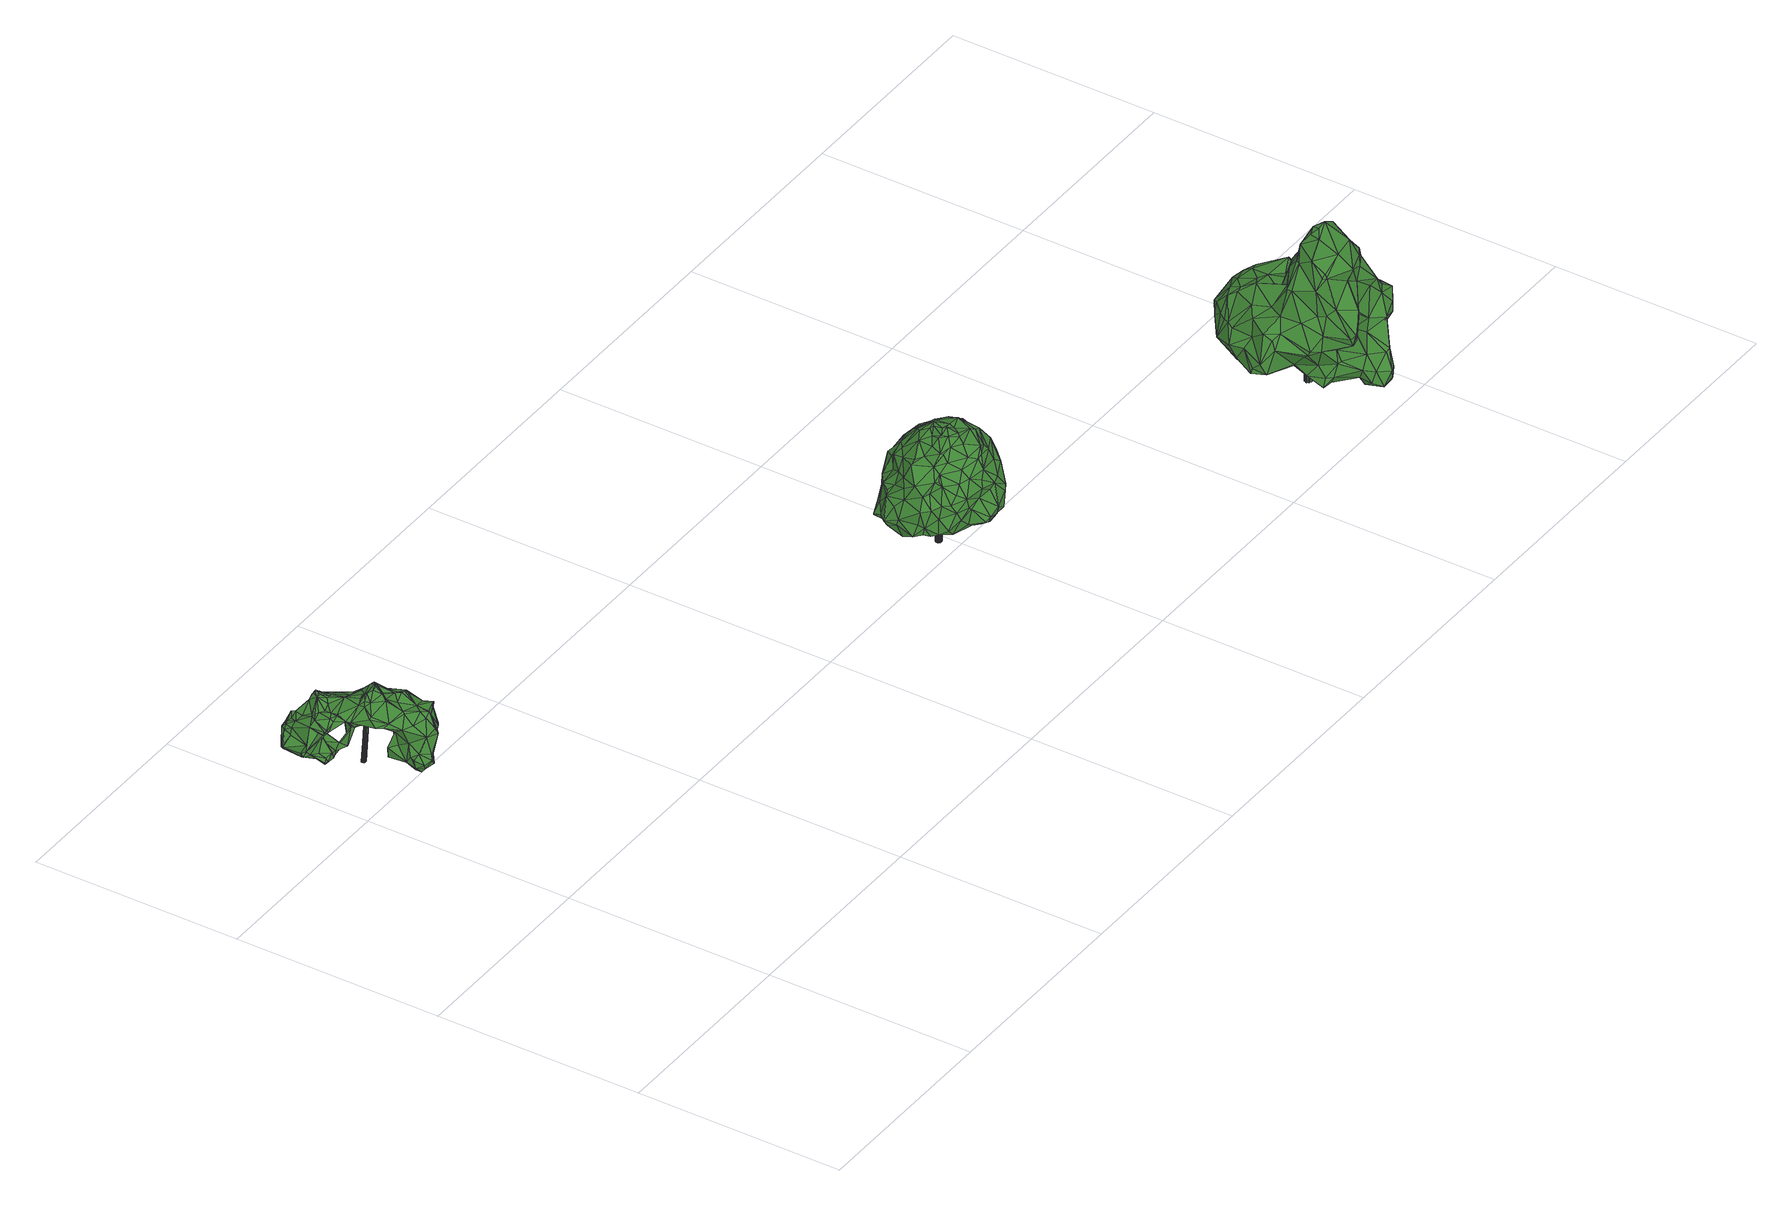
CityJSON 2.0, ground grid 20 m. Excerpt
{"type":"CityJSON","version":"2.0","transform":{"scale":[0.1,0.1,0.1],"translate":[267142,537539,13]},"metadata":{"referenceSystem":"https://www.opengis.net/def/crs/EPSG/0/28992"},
"CityObjects":{
"tree1":{"type":"SolitaryVegetationObject","attributes":{"gtid":442,"crown_width_m":9.74,"crown_median_z":17.83,"crown_r50_m":0.327,"crown_porosity":0.907,"trunk_H_m":3.95,"trunk_DBH_m":0.32,"trunk_radius_m":0.16,"trunk_base_height_m":13.88,"original_gtid":"444"},"geometry":[{"type":"MultiSurface","lod":"3","boundaries":[[[0,1,2]],[[3,4,5]],[[3,5,6]],[[7,8,9]],[[10,11,12]],[[13,14,15]],[[16,17,18]],[[19,20,21]],[[22,23,24]],[[25,8,26]],[[27,28,29]],[[27,29,30]],[[6,31,32]],[[33,34,22]],[[35,36,37]],[[35,37,38]],[[39,40,41]],[[42,43,44]],[[45,46,47]],[[27,48,49]],[[46,45,50]],[[36,35,51]],[[52,53,54]],[[55,31,6]],[[56,57,58]],[[59,60,61]],[[62,21,63]],[[64,65,63]],[[66,60,67]],[[68,67,60]],[[69,70,71]],[[38,0,2]],[[39,72,13]],[[39,13,73]],[[74,75,76]],[[63,77,78]],[[21,77,63]],[[79,80,81]],[[40,71,70]],[[62,82,83]],[[82,84,83]],[[85,86,87]],[[23,14,88]],[[23,88,89]],[[90,54,91]],[[62,19,21]],[[36,92,93]],[[94,95,96]],[[96,95,97]],[[21,20,77]],[[98,99,100]],[[49,89,101]],[[66,58,57]],[[102,103,104]],[[105,48,106]],[[107,106,108]],[[25,109,110]],[[111,110,109]],[[63,65,82]],[[98,112,79]],[[113,82,65]],[[80,79,112]],[[63,82,62]],[[114,115,116]],[[10,12,117]],[[118,119,120]],[[121,119,118]],[[15,14,34]],[[51,35,122]],[[109,123,124]],[[125,126,100]],[[8,127,9]],[[128,129,130]],[[131,130,129]],[[36,132,37]],[[74,47,133]],[[134,6,135]],[[136,137,94]],[[55,6,134]],[[34,115,138]],[[139,140,141]],[[138,18,34]],[[142,143,10]],[[39,144,145]],[[72,146,101]],[[49,101,146]],[[106,48,147]],[[56,58,148]],[[149,150,151]],[[3,152,153]],[[8,154,26]],[[78,77,155]],[[156,157,136]],[[15,158,73]],[[32,159,160]],[[161,139,104]],[[162,145,163]],[[30,29,164]],[[136,94,156]],[[94,96,156]],[[35,75,165]],[[129,90,166]],[[49,48,89]],[[110,8,25]],[[127,8,110]],[[167,25,26]],[[10,117,142]],[[168,169,70]],[[170,96,171]],[[156,96,170]],[[2,1,172]],[[2,172,47]],[[173,174,175]],[[102,104,32]],[[119,176,120]],[[26,177,167]],[[59,61,178]],[[179,180,30]],[[181,182,183]],[[184,182,181]],[[146,28,49]],[[79,99,98]],[[149,93,150]],[[185,69,186]],[[122,35,165]],[[182,165,74]],[[113,154,82]],[[161,187,183]],[[104,187,161]],[[178,188,143]],[[56,86,81]],[[90,52,54]],[[189,157,190]],[[142,117,191]],[[127,191,117]],[[155,87,56]],[[171,96,97]],[[192,181,193]],[[3,6,152]],[[33,115,34]],[[13,72,194]],[[19,62,83]],[[102,32,114]],[[20,195,196]],[[197,198,199]],[[100,126,200]],[[56,201,155]],[[148,201,56]],[[133,202,74]],[[137,203,204]],[[94,137,204]],[[204,97,95]],[[204,95,94]],[[50,45,90]],[[89,105,23]],[[125,195,19]],[[48,105,89]],[[200,126,84]],[[125,84,126]],[[49,28,27]],[[19,195,20]],[[196,195,99]],[[100,99,195]],[[125,100,195]],[[29,28,146]],[[37,132,0]],[[37,0,38]],[[90,129,205]],[[0,16,1]],[[206,139,159]],[[207,18,138]],[[88,194,89]],[[208,104,103]],[[42,30,43]],[[138,115,114]],[[47,209,210]],[[211,24,23]],[[184,181,192]],[[24,176,22]],[[164,43,30]],[[212,213,179]],[[84,214,200]],[[215,183,187]],[[196,99,85]],[[216,217,218]],[[116,115,33]],[[219,61,220]],[[220,57,219]],[[71,40,221]],[[82,214,84]],[[0,149,16]],[[76,38,222]],[[38,2,222]],[[223,76,222]],[[133,47,46]],[[58,66,148]],[[69,224,186]],[[57,220,66]],[[204,225,97]],[[14,22,34]],[[87,86,56]],[[47,172,209]],[[226,209,172]],[[76,223,74]],[[12,11,188]],[[51,122,192]],[[73,13,15]],[[211,23,105]],[[206,227,104]],[[228,104,227]],[[116,102,114]],[[223,222,2]],[[223,2,47]],[[10,143,11]],[[26,154,113]],[[16,149,151]],[[121,229,218]],[[216,218,229]],[[153,160,159]],[[156,170,190]],[[190,157,156]],[[7,230,200]],[[9,230,7]],[[22,176,119]],[[166,197,231]],[[197,199,231]],[[232,233,138]],[[202,60,220]],[[68,60,202]],[[228,32,104]],[[228,206,32]],[[213,173,218]],[[124,142,191]],[[124,59,142]],[[202,182,74]],[[116,33,102]],[[211,106,107]],[[211,105,106]],[[38,75,35]],[[182,140,183]],[[183,140,161]],[[200,214,7]],[[228,109,206]],[[30,147,27]],[[48,27,147]],[[106,147,108]],[[107,108,211]],[[211,108,24]],[[108,180,24]],[[147,180,108]],[[192,193,186]],[[193,175,186]],[[210,53,234]],[[104,139,206]],[[178,143,142]],[[159,123,153]],[[186,175,185]],[[117,12,9]],[[117,9,127]],[[196,85,20]],[[14,23,22]],[[77,87,155]],[[235,64,78]],[[236,237,173]],[[213,236,173]],[[213,212,236]],[[237,236,212]],[[38,76,75]],[[204,238,225]],[[203,238,204]],[[237,225,173]],[[189,190,168]],[[129,4,131]],[[206,109,227]],[[191,227,109]],[[239,240,33]],[[22,239,33]],[[97,241,171]],[[225,241,97]],[[15,34,17]],[[179,217,180]],[[220,61,60]],[[218,217,213]],[[213,217,179]],[[131,64,130]],[[101,194,72]],[[177,109,25]],[[177,25,167]],[[184,192,122]],[[201,205,128]],[[136,242,137]],[[51,192,162]],[[151,150,92]],[[207,226,16]],[[98,188,112]],[[158,39,73]],[[90,205,201]],[[77,20,87]],[[85,87,20]],[[79,81,86]],[[29,169,164]],[[164,169,168]],[[32,232,114]],[[31,232,32]],[[111,109,227]],[[166,231,129]],[[192,243,162]],[[47,210,234]],[[122,165,184]],[[134,135,210]],[[40,70,41]],[[72,41,169]],[[39,41,72]],[[50,90,244]],[[184,165,182]],[[24,180,120]],[[138,233,207]],[[118,120,245]],[[246,113,247]],[[65,247,113]],[[220,60,66]],[[175,239,218]],[[175,218,173]],[[170,171,44]],[[216,229,248]],[[121,248,229]],[[70,169,41]],[[177,249,109]],[[248,121,118]],[[245,248,118]],[[130,64,235]],[[51,163,36]],[[64,131,65]],[[69,168,70]],[[221,243,224]],[[192,186,243]],[[99,79,86]],[[99,86,85]],[[218,239,121]],[[17,34,18]],[[17,250,15]],[[158,15,250]],[[1,16,226]],[[162,243,221]],[[225,238,185]],[[120,251,245]],[[216,245,251]],[[65,131,247]],[[16,18,207]],[[140,182,202]],[[101,89,194]],[[13,88,14]],[[44,43,170]],[[146,72,169]],[[146,169,29]],[[124,191,109]],[[216,248,245]],[[226,172,1]],[[221,224,71]],[[4,153,249]],[[32,152,6]],[[142,59,178]],[[113,246,26]],[[177,26,246]],[[54,197,91]],[[81,219,57]],[[81,61,219]],[[199,5,231]],[[45,47,252]],[[234,252,47]],[[40,39,221]],[[144,39,158]],[[74,165,75]],[[162,163,51]],[[57,56,253]],[[81,253,56]],[[61,188,178]],[[81,188,61]],[[30,180,147]],[[7,254,8]],[[214,254,7]],[[9,12,188]],[[9,188,98]],[[188,80,112]],[[188,81,80]],[[16,151,17]],[[244,90,255]],[[244,255,148]],[[188,11,143]],[[140,139,161]],[[74,223,47]],[[168,190,43]],[[168,43,164]],[[190,170,43]],[[186,224,243]],[[153,123,249]],[[214,82,256]],[[22,119,239]],[[93,149,132]],[[132,149,0]],[[239,119,121]],[[159,32,206]],[[144,158,250]],[[155,130,235]],[[249,123,109]],[[93,132,36]],[[201,255,90]],[[59,257,60]],[[148,255,201]],[[258,212,259]],[[13,194,88]],[[84,19,83]],[[125,19,84]],[[55,232,31]],[[237,241,225]],[[69,71,224]],[[141,159,139]],[[209,233,134]],[[4,3,153]],[[138,114,232]],[[231,5,4]],[[98,100,230]],[[191,111,227]],[[191,127,111]],[[110,111,127]],[[140,202,141]],[[60,141,202]],[[52,90,252]],[[44,171,42]],[[30,42,179]],[[171,179,42]],[[59,141,257]],[[39,145,162]],[[221,39,162]],[[171,259,179]],[[239,215,240]],[[175,215,239]],[[193,215,175]],[[181,215,193]],[[181,183,215]],[[4,247,131]],[[209,134,210]],[[226,207,233]],[[209,226,233]],[[200,230,100]],[[134,233,55]],[[232,55,233]],[[102,33,103]],[[208,103,240]],[[160,153,152]],[[160,152,32]],[[212,179,259]],[[60,257,141]],[[225,185,174]],[[225,174,173]],[[57,253,81]],[[175,174,185]],[[66,67,148]],[[128,130,155]],[[129,231,4]],[[52,252,234]],[[90,45,252]],[[135,6,5]],[[135,5,199]],[[9,98,230]],[[78,64,63]],[[120,176,24]],[[50,244,46]],[[185,238,242]],[[241,258,171]],[[258,237,212]],[[241,237,258]],[[249,177,246]],[[93,92,150]],[[258,259,171]],[[246,247,260]],[[4,260,247]],[[214,256,254]],[[249,260,4]],[[246,260,249]],[[244,148,67]],[[244,67,46]],[[17,151,250]],[[145,151,163]],[[92,163,151]],[[240,215,187]],[[180,251,120]],[[69,157,168]],[[189,168,157]],[[180,217,251]],[[217,216,251]],[[133,68,202]],[[203,137,242]],[[238,203,242]],[[185,242,69]],[[187,104,208]],[[187,208,240]],[[240,103,33]],[[242,136,157]],[[242,157,69]],[[228,227,109]],[[124,123,59]],[[141,123,159]],[[59,123,141]],[[129,128,205]],[[201,128,155]],[[254,256,154]],[[254,154,8]],[[82,154,256]],[[145,144,151]],[[144,250,151]],[[235,78,155]],[[67,68,46]],[[133,46,68]],[[92,36,163]],[[166,91,197]],[[135,198,210]],[[135,199,198]],[[90,91,166]],[[234,53,52]],[[198,53,210]],[[198,54,53]],[[198,197,54]],[[261,262,263]],[[261,263,264]],[[264,263,265]],[[264,265,266]],[[263,262,267]],[[263,267,265]],[[267,262,268]],[[267,268,265]],[[265,268,269]],[[265,269,266]],[[268,262,270]],[[268,270,269]],[[269,270,271]],[[269,271,266]],[[270,262,272]],[[270,272,271]],[[272,262,273]],[[272,273,271]],[[271,273,274]],[[271,274,266]],[[274,273,275]],[[274,275,266]],[[273,262,276]],[[273,276,275]],[[275,276,277]],[[275,277,266]],[[276,262,278]],[[276,278,277]],[[277,278,279]],[[277,279,266]],[[278,262,280]],[[278,280,279]],[[279,280,281]],[[279,281,266]],[[281,280,282]],[[281,282,266]],[[280,262,283]],[[280,283,282]],[[282,283,284]],[[282,284,266]],[[283,262,285]],[[283,285,284]],[[284,285,286]],[[284,286,266]],[[285,262,261]],[[285,261,286]],[[286,261,264]],[[286,264,266]]]}]},
"tree2":{"type":"SolitaryVegetationObject","attributes":{"gtid":336,"crown_width_m":10.84,"crown_median_z":19.76,"crown_r50_m":0.307,"crown_porosity":0.907,"trunk_H_m":5.93,"trunk_DBH_m":0.478,"trunk_radius_m":0.239,"trunk_base_height_m":13.83,"original_gtid":"337"},"geometry":[{"type":"Solid","lod":"3","boundaries":[[[[287,288,289]],[[290,291,292]],[[292,291,293]],[[294,295,296]],[[297,298,299]],[[300,301,302]],[[303,304,305]],[[306,307,298]],[[308,298,307]],[[309,310,311]],[[312,313,314]],[[315,309,316]],[[317,318,319]],[[320,319,318]],[[321,322,323]],[[324,325,326]],[[327,320,318]],[[327,318,328]],[[329,330,331]],[[299,298,332]],[[333,334,335]],[[333,335,336]],[[335,334,337]],[[335,337,338]],[[339,340,341]],[[339,341,342]],[[324,326,343]],[[294,296,344]],[[339,345,346]],[[319,320,347]],[[295,348,349]],[[330,343,326]],[[350,290,351]],[[352,353,328]],[[289,354,304]],[[346,355,356]],[[357,358,359]],[[360,358,357]],[[361,362,363]],[[305,304,364]],[[365,343,330]],[[346,345,366]],[[361,367,368]],[[369,370,371]],[[369,372,373]],[[374,325,324]],[[375,376,377]],[[378,379,373]],[[375,380,381]],[[382,383,384]],[[385,386,387]],[[388,346,366]],[[389,377,321]],[[390,391,392]],[[393,391,390]],[[394,395,396]],[[397,398,399]],[[384,400,401]],[[334,391,393]],[[382,393,390]],[[373,402,378]],[[321,377,376]],[[403,287,304]],[[404,375,381]],[[405,406,407]],[[408,409,410]],[[411,410,409]],[[290,350,291]],[[384,383,400]],[[296,412,344]],[[291,413,293]],[[414,389,386]],[[415,413,416]],[[414,386,385]],[[417,377,389]],[[418,419,420]],[[421,296,422]],[[323,322,423]],[[297,358,360]],[[382,424,425]],[[341,425,424]],[[382,426,383]],[[390,426,382]],[[427,383,428]],[[396,395,429]],[[430,431,307]],[[378,388,379]],[[426,432,383]],[[339,346,356]],[[433,414,385]],[[433,385,294]],[[389,414,417]],[[433,417,414]],[[329,331,434]],[[337,334,393]],[[435,337,393]],[[436,304,354]],[[436,354,361]],[[437,438,439]],[[440,441,442]],[[349,442,441]],[[381,380,443]],[[296,295,422]],[[427,444,445]],[[446,332,447]],[[358,446,447]],[[419,408,420]],[[356,421,291]],[[376,375,404]],[[361,363,436]],[[428,383,432]],[[388,378,448]],[[358,297,299]],[[449,420,408]],[[368,367,450]],[[450,367,451]],[[330,452,365]],[[453,365,452]],[[326,325,454]],[[452,330,329]],[[321,376,322]],[[322,376,455]],[[456,457,458]],[[459,457,456]],[[460,461,363]],[[461,436,363]],[[440,416,441]],[[456,458,462]],[[463,464,353]],[[465,466,467]],[[468,333,469]],[[298,297,456]],[[470,471,472]],[[473,474,469]],[[475,469,474]],[[340,476,435]],[[340,435,341]],[[300,477,418]],[[435,382,425]],[[289,304,287]],[[411,474,478]],[[452,479,419]],[[452,419,403]],[[442,480,481]],[[482,473,469]],[[482,469,333]],[[483,484,372]],[[389,321,481]],[[389,481,480]],[[386,389,480]],[[317,477,352]],[[317,352,328]],[[304,453,403]],[[352,302,353]],[[435,393,382]],[[343,365,303]],[[300,418,301]],[[485,463,353]],[[299,332,358]],[[315,290,293]],[[405,486,406]],[[477,302,352]],[[300,302,477]],[[465,467,487]],[[471,487,467]],[[429,488,410]],[[370,366,345]],[[467,466,489]],[[397,490,398]],[[479,452,329]],[[331,454,434]],[[434,479,329]],[[479,409,408]],[[365,453,304]],[[407,306,405]],[[405,306,485]],[[473,399,396]],[[485,306,298]],[[453,452,403]],[[350,340,339]],[[298,456,485]],[[326,331,330]],[[491,369,312]],[[492,493,494]],[[428,493,492]],[[287,403,419]],[[287,419,418]],[[495,496,497]],[[498,499,437]],[[437,499,500]],[[447,308,307]],[[431,447,307]],[[326,454,331]],[[445,454,325]],[[353,405,485]],[[353,302,405]],[[295,413,422]],[[404,501,376]],[[412,388,448]],[[412,448,344]],[[319,502,317]],[[419,479,408]],[[308,332,298]],[[293,413,415]],[[503,359,447]],[[504,416,440]],[[422,413,421]],[[454,445,444]],[[505,500,336]],[[290,292,293]],[[323,465,487]],[[323,487,470]],[[312,506,401]],[[310,507,508]],[[509,510,511]],[[360,357,512]],[[456,297,459]],[[513,415,514]],[[374,515,314]],[[415,416,504]],[[388,412,355]],[[423,451,516]],[[517,500,311]],[[517,311,518]],[[519,290,316]],[[520,518,311]],[[512,514,509]],[[363,521,460]],[[327,463,522]],[[327,464,463]],[[342,345,339]],[[356,291,350]],[[510,457,512]],[[504,440,472]],[[387,480,442]],[[387,386,480]],[[493,432,426]],[[428,432,493]],[[447,359,358]],[[341,424,342]],[[337,435,476]],[[481,523,442]],[[449,301,420]],[[418,420,301]],[[316,524,519]],[[340,519,524]],[[369,525,372]],[[343,526,527]],[[489,528,467]],[[462,467,528]],[[397,399,438]],[[373,370,369]],[[379,370,373]],[[345,506,371]],[[366,370,379]],[[388,366,379]],[[310,513,507]],[[529,433,530]],[[504,514,415]],[[526,461,531]],[[460,531,461]],[[417,402,377]],[[435,425,341]],[[402,375,377]],[[381,443,404]],[[443,380,484]],[[418,477,288]],[[297,360,459]],[[506,424,401]],[[473,396,478]],[[334,468,391]],[[467,458,510]],[[353,464,328]],[[328,464,327]],[[305,461,526]],[[303,305,526]],[[532,533,488]],[[470,523,323]],[[472,440,470]],[[534,496,535]],[[532,490,536]],[[454,495,434]],[[526,531,527]],[[395,394,537]],[[538,535,496]],[[361,289,502]],[[515,525,491]],[[539,400,427]],[[539,427,445]],[[427,400,383]],[[516,466,465]],[[305,364,461]],[[343,527,324]],[[491,314,515]],[[358,332,446]],[[289,361,354]],[[334,333,468]],[[391,468,392]],[[343,303,526]],[[535,474,534]],[[475,474,535]],[[338,336,335]],[[500,499,336]],[[501,455,376]],[[369,371,312]],[[356,350,339]],[[410,536,408]],[[324,527,374]],[[515,374,527]],[[312,314,491]],[[478,396,429]],[[336,482,333]],[[502,288,317]],[[374,314,313]],[[421,413,291]],[[477,317,288]],[[536,449,408]],[[486,449,536]],[[520,508,507]],[[524,476,340]],[[325,374,539]],[[325,539,445]],[[503,437,520]],[[538,496,495]],[[436,364,304]],[[429,411,478]],[[410,411,429]],[[399,398,396]],[[517,437,500]],[[483,531,460]],[[516,540,466]],[[516,320,540]],[[482,541,473]],[[471,467,510]],[[512,511,510]],[[301,449,302]],[[303,365,304]],[[309,311,542]],[[418,288,287]],[[514,512,513]],[[398,490,532]],[[536,490,486]],[[442,523,440]],[[447,332,308]],[[531,525,527]],[[483,525,531]],[[527,525,515]],[[421,355,296]],[[360,457,459]],[[512,457,360]],[[427,428,444]],[[296,355,412]],[[505,542,500]],[[316,290,315]],[[509,472,510]],[[302,449,405]],[[405,449,486]],[[461,364,436]],[[543,488,429]],[[394,396,398]],[[423,516,323]],[[483,372,525]],[[404,450,501]],[[501,450,455]],[[491,525,369]],[[421,356,355]],[[524,505,338]],[[336,338,505]],[[440,523,470]],[[323,523,321]],[[481,321,523]],[[510,472,471]],[[504,509,514]],[[362,361,368]],[[520,437,518]],[[517,518,437]],[[428,492,444]],[[535,444,492]],[[388,355,346]],[[524,338,476]],[[337,476,338]],[[310,309,544]],[[478,474,473]],[[411,534,474]],[[486,490,406]],[[497,409,479]],[[323,516,465]],[[404,521,450]],[[503,520,545]],[[503,545,359]],[[395,546,488]],[[316,309,542]],[[498,541,499]],[[439,541,498]],[[394,546,537]],[[384,401,424]],[[547,363,362]],[[538,444,535]],[[471,470,487]],[[547,521,363]],[[406,430,407]],[[380,548,372]],[[322,455,423]],[[317,328,318]],[[450,521,547]],[[423,455,451]],[[505,524,542]],[[311,500,542]],[[319,549,502]],[[319,347,549]],[[450,451,455]],[[488,546,532]],[[384,424,382]],[[345,342,424]],[[345,424,506]],[[540,489,466]],[[434,495,497]],[[543,429,395]],[[543,395,488]],[[398,532,394]],[[312,401,313]],[[400,313,401]],[[315,293,544]],[[539,374,313]],[[469,475,468]],[[535,492,475]],[[315,544,309]],[[316,542,524]],[[392,426,390]],[[497,479,434]],[[539,313,400]],[[348,550,387]],[[380,551,548]],[[402,548,551]],[[295,550,348]],[[310,544,513]],[[415,513,544]],[[443,484,404]],[[521,404,484]],[[312,371,506]],[[345,371,370]],[[416,413,349]],[[349,348,442]],[[483,460,484]],[[373,548,402]],[[375,402,551]],[[375,551,380]],[[373,372,548]],[[499,541,482]],[[349,441,416]],[[327,489,540]],[[327,540,320]],[[397,430,490]],[[502,289,288]],[[295,349,413]],[[552,522,485]],[[519,351,290]],[[340,351,519]],[[415,544,293]],[[350,351,340]],[[507,545,520]],[[368,547,362]],[[368,450,547]],[[502,367,361]],[[502,549,367]],[[536,533,532]],[[458,457,510]],[[357,545,507]],[[359,545,357]],[[344,530,294]],[[433,294,530]],[[447,553,503]],[[431,553,447]],[[438,553,431]],[[430,307,407]],[[552,456,462]],[[306,407,307]],[[437,553,438]],[[437,503,553]],[[485,522,463]],[[406,490,430]],[[552,528,522]],[[552,462,528]],[[467,462,458]],[[431,430,397]],[[327,528,489]],[[534,411,496]],[[444,495,454]],[[444,538,495]],[[552,485,456]],[[522,528,327]],[[431,397,438]],[[497,496,409]],[[411,409,496]],[[402,448,378]],[[372,484,380]],[[410,533,536]],[[488,533,410]],[[532,546,394]],[[521,484,460]],[[439,438,541]],[[438,399,541]],[[336,499,482]],[[320,554,347]],[[498,437,439]],[[473,541,399]],[[347,554,549]],[[516,451,554]],[[320,516,554]],[[451,367,554]],[[549,554,367]],[[513,555,507]],[[311,310,508]],[[311,508,520]],[[509,511,512]],[[512,555,513]],[[357,555,512]],[[507,555,357]],[[504,472,509]],[[537,546,556]],[[395,556,546]],[[537,556,395]],[[493,426,494]],[[468,494,392]],[[475,494,468]],[[494,426,392]],[[475,492,494]],[[442,348,387]],[[385,387,550]],[[385,550,294]],[[295,294,550]],[[529,417,433]],[[448,402,529]],[[529,402,417]],[[448,529,530]],[[448,530,344]],[[557,558,559]],[[557,559,560]],[[560,559,561]],[[560,561,562]],[[559,558,563]],[[559,563,561]],[[563,558,564]],[[563,564,561]],[[561,564,565]],[[561,565,562]],[[564,558,566]],[[564,566,565]],[[566,558,567]],[[566,567,565]],[[565,567,568]],[[565,568,562]],[[567,558,569]],[[567,569,568]],[[568,569,570]],[[568,570,562]],[[569,558,571]],[[569,571,570]],[[570,571,572]],[[570,572,562]],[[571,558,573]],[[571,573,572]],[[573,558,574]],[[573,574,572]],[[572,574,575]],[[572,575,562]],[[574,558,576]],[[574,576,575]],[[575,576,577]],[[575,577,562]],[[576,558,578]],[[576,578,577]],[[578,558,579]],[[578,579,577]],[[577,579,580]],[[577,580,562]],[[579,558,581]],[[579,581,580]],[[580,581,582]],[[580,582,562]],[[581,558,583]],[[581,583,582]],[[582,583,584]],[[582,584,562]],[[583,558,585]],[[583,585,584]],[[584,585,586]],[[584,586,562]],[[586,585,587]],[[586,587,562]],[[585,558,588]],[[585,588,587]],[[588,558,589]],[[588,589,587]],[[587,589,590]],[[587,590,562]],[[589,558,591]],[[589,591,590]],[[590,591,592]],[[590,592,562]],[[591,558,593]],[[591,593,592]],[[592,593,594]],[[592,594,562]],[[593,558,557]],[[593,557,594]],[[594,557,560]],[[594,560,562]]]]}]},
"tree3":{"type":"SolitaryVegetationObject","attributes":{"gtid":194,"crown_width_m":14.02,"crown_median_z":19.63,"crown_r50_m":0.404,"crown_porosity":0.886,"trunk_H_m":6.36,"trunk_DBH_m":0.666,"trunk_radius_m":0.333,"trunk_base_height_m":13.27,"original_gtid":"194"},"geometry":[{"type":"Solid","lod":"3","boundaries":[[[[595,596,597]],[[598,599,600]],[[601,602,603]],[[604,605,606]],[[607,606,605]],[[608,609,610]],[[608,611,609]],[[612,613,614]],[[615,616,617]],[[618,619,620]],[[621,622,623]],[[624,625,626]],[[609,596,627]],[[628,629,630]],[[631,632,633]],[[634,635,636]],[[637,611,638]],[[639,640,641]],[[642,643,644]],[[595,627,596]],[[645,646,647]],[[624,648,649]],[[650,651,616]],[[650,616,652]],[[653,654,655]],[[618,598,656]],[[657,658,659]],[[660,661,662]],[[600,599,615]],[[663,664,613]],[[665,666,667]],[[668,666,665]],[[669,670,671]],[[637,672,673]],[[596,637,673]],[[674,675,676]],[[662,677,660]],[[598,660,677]],[[626,648,624]],[[637,596,611]],[[678,635,679]],[[670,680,681]],[[682,683,684]],[[685,686,687]],[[673,597,596]],[[672,637,688]],[[689,687,690]],[[606,669,691]],[[692,693,694]],[[695,696,697]],[[698,699,700]],[[701,676,702]],[[690,702,676]],[[661,703,704]],[[704,705,674]],[[706,704,674]],[[615,599,707]],[[676,706,674]],[[635,708,636]],[[633,625,624]],[[663,709,697]],[[684,710,682]],[[711,712,713]],[[633,632,714]],[[611,596,609]],[[710,715,716]],[[716,717,710]],[[621,718,622]],[[625,633,714]],[[719,720,622]],[[624,649,631]],[[595,597,721]],[[722,619,723]],[[645,724,653]],[[725,724,645]],[[726,621,662]],[[645,723,646]],[[653,727,722]],[[687,728,685]],[[722,723,645]],[[627,729,609]],[[722,645,653]],[[730,642,731]],[[732,728,689]],[[713,668,711]],[[733,734,720]],[[735,683,736]],[[722,727,619]],[[733,720,737]],[[655,738,700]],[[613,609,729]],[[609,613,610]],[[706,661,704]],[[739,738,740]],[[629,738,739]],[[677,662,621]],[[677,621,623]],[[710,684,715]],[[600,615,704]],[[600,704,703]],[[691,671,741]],[[623,720,742]],[[743,744,745]],[[661,706,701]],[[746,747,700]],[[748,747,746]],[[660,703,661]],[[749,750,751]],[[660,600,703]],[[598,600,660]],[[680,752,753]],[[676,701,706]],[[622,718,719]],[[726,662,701]],[[629,754,698]],[[628,754,629]],[[755,713,705]],[[756,752,757]],[[653,724,654]],[[661,701,662]],[[674,705,675]],[[640,639,758]],[[698,738,629]],[[645,647,725]],[[657,736,759]],[[663,612,760]],[[676,675,761]],[[704,755,705]],[[621,726,718]],[[733,737,734]],[[646,734,737]],[[719,752,756]],[[745,762,715]],[[688,762,745]],[[608,663,697]],[[743,683,735]],[[763,760,612]],[[598,618,599]],[[730,764,642]],[[644,709,765]],[[759,658,657]],[[680,753,766]],[[688,745,744]],[[697,767,611]],[[734,656,742]],[[697,709,695]],[[680,757,752]],[[595,768,751]],[[678,769,672]],[[673,672,769]],[[646,737,770]],[[646,770,647]],[[742,720,734]],[[771,680,670]],[[720,623,622]],[[772,773,774]],[[719,756,720]],[[734,646,723]],[[666,775,667]],[[775,776,667]],[[638,767,696]],[[647,724,725]],[[610,664,608]],[[714,777,778]],[[714,632,777]],[[779,780,639]],[[781,782,783]],[[605,604,784]],[[785,786,693]],[[607,669,606]],[[663,608,664]],[[632,781,777]],[[631,633,624]],[[644,643,695]],[[626,787,788]],[[678,721,769]],[[714,787,625]],[[714,778,787]],[[625,787,626]],[[788,787,778]],[[789,754,640]],[[789,640,758]],[[790,612,614]],[[634,784,604]],[[638,696,695]],[[710,717,682]],[[791,792,730]],[[631,793,632]],[[643,642,764]],[[613,664,610]],[[732,794,795]],[[796,797,798]],[[796,798,794]],[[796,799,797]],[[793,631,800]],[[788,801,802]],[[759,692,658]],[[803,804,805]],[[804,770,805]],[[806,793,628]],[[721,768,595]],[[638,762,637]],[[647,654,724]],[[628,640,754]],[[764,682,717]],[[764,792,682]],[[797,731,798]],[[654,738,655]],[[654,740,738]],[[774,689,761]],[[774,732,689]],[[607,807,669]],[[715,743,745]],[[786,808,809]],[[810,781,806]],[[781,810,782]],[[779,639,641]],[[694,693,786]],[[811,751,768]],[[687,702,690]],[[812,612,790]],[[709,760,765]],[[765,760,763]],[[749,751,811]],[[813,807,603]],[[751,790,614]],[[755,617,713]],[[713,617,814]],[[663,613,612]],[[815,719,718]],[[597,769,721]],[[730,792,764]],[[746,652,748]],[[744,816,688]],[[811,741,671]],[[748,652,707]],[[690,761,689]],[[676,761,690]],[[668,713,814]],[[683,743,684]],[[715,684,743]],[[657,659,736]],[[740,757,771]],[[740,771,739]],[[817,753,815]],[[742,656,598]],[[784,783,605]],[[681,750,749]],[[720,805,737]],[[700,738,698]],[[667,754,789]],[[627,595,614]],[[818,679,606]],[[635,606,679]],[[747,620,727]],[[697,611,608]],[[619,727,620]],[[818,678,679]],[[815,753,719]],[[734,723,619]],[[783,607,605]],[[655,700,747]],[[655,747,727]],[[772,774,761]],[[636,816,744]],[[708,816,636]],[[794,732,773]],[[685,728,765]],[[687,689,728]],[[709,663,760]],[[812,790,750]],[[763,612,812]],[[735,744,743]],[[799,809,808]],[[799,819,809]],[[729,614,613]],[[708,678,688]],[[672,688,678]],[[754,699,698]],[[771,757,680]],[[766,681,680]],[[681,749,671]],[[770,737,805]],[[692,759,693]],[[786,809,665]],[[819,665,809]],[[789,758,786]],[[789,786,665]],[[726,702,820]],[[758,694,786]],[[808,797,799]],[[821,797,808]],[[791,797,821]],[[705,772,761]],[[695,716,638]],[[694,780,692]],[[770,804,647]],[[647,804,803]],[[727,653,655]],[[606,635,604]],[[634,604,635]],[[695,643,822]],[[812,685,763]],[[750,790,751]],[[750,766,812]],[[766,817,812]],[[659,658,648]],[[795,765,728]],[[795,728,732]],[[642,644,795]],[[644,765,795]],[[750,681,766]],[[668,819,711]],[[692,780,823]],[[824,819,799]],[[651,814,617]],[[615,617,704]],[[755,704,617]],[[807,782,810]],[[807,783,782]],[[807,607,783]],[[678,825,721]],[[826,699,754]],[[827,712,824]],[[772,712,827]],[[729,627,614]],[[777,781,783]],[[777,783,778]],[[647,803,654]],[[677,623,742]],[[677,742,598]],[[654,803,740]],[[740,803,757]],[[746,776,828]],[[746,829,776]],[[716,715,762]],[[716,762,638]],[[688,637,762]],[[791,731,797]],[[803,805,757]],[[696,767,697]],[[602,670,813]],[[669,813,670]],[[649,648,658]],[[758,639,780]],[[758,780,694]],[[766,753,817]],[[785,693,759]],[[785,759,792]],[[705,761,675]],[[824,712,819]],[[668,830,775]],[[668,775,666]],[[831,670,681]],[[636,735,801]],[[776,830,828]],[[776,775,830]],[[638,611,767]],[[673,769,597]],[[700,699,826]],[[734,619,656]],[[599,620,707]],[[618,620,599]],[[619,618,656]],[[652,746,828]],[[748,620,747]],[[707,620,748]],[[756,805,720]],[[678,708,635]],[[818,606,741]],[[606,691,741]],[[818,741,825]],[[831,681,671]],[[811,671,749]],[[695,709,644]],[[778,832,788]],[[817,686,812]],[[815,686,817]],[[735,736,659]],[[682,736,683]],[[808,785,821]],[[786,785,808]],[[831,671,670]],[[711,819,712]],[[648,802,659]],[[626,802,648]],[[827,824,833]],[[799,796,833]],[[827,833,796]],[[799,833,824]],[[810,630,807]],[[629,807,630]],[[810,806,630]],[[818,825,678]],[[685,765,763]],[[659,801,735]],[[781,793,806]],[[632,793,781]],[[691,669,671]],[[626,788,802]],[[669,807,813]],[[801,659,802]],[[636,801,634]],[[617,616,651]],[[768,741,811]],[[768,825,741]],[[726,820,718]],[[829,826,667]],[[701,702,726]],[[687,820,702]],[[823,780,779]],[[658,823,649]],[[692,823,658]],[[629,603,807]],[[739,603,629]],[[628,630,806]],[[665,667,789]],[[828,830,834]],[[707,616,615]],[[652,616,707]],[[649,823,631]],[[751,614,595]],[[731,794,798]],[[829,746,700]],[[628,793,640]],[[641,640,793]],[[772,705,713]],[[776,829,667]],[[601,771,670]],[[771,603,739]],[[601,603,771]],[[602,813,603]],[[601,670,602]],[[815,820,687]],[[735,636,744]],[[757,805,756]],[[688,816,708]],[[829,700,826]],[[730,731,791]],[[752,719,753]],[[792,791,785]],[[785,791,821]],[[784,832,783]],[[778,783,832]],[[788,832,634]],[[784,634,832]],[[717,822,764]],[[643,764,822]],[[716,822,717]],[[695,822,716]],[[759,736,792]],[[814,830,668]],[[651,834,830]],[[814,651,830]],[[795,794,731]],[[795,731,642]],[[772,713,712]],[[685,812,686]],[[687,686,815]],[[732,774,773]],[[651,650,834]],[[828,834,650]],[[828,650,652]],[[768,721,825]],[[665,819,835]],[[668,835,819]],[[665,835,668]],[[792,736,682]],[[788,634,801]],[[667,826,754]],[[631,823,800]],[[793,800,641]],[[641,800,779]],[[823,779,800]],[[794,773,796]],[[772,827,773]],[[827,796,773]],[[718,820,815]],[[836,837,838]],[[836,838,839]],[[837,840,841]],[[837,841,838]],[[838,841,842]],[[838,842,839]],[[841,840,843]],[[841,843,842]],[[842,843,844]],[[842,844,839]],[[843,840,845]],[[843,845,844]],[[844,845,846]],[[844,846,839]],[[845,840,847]],[[845,847,846]],[[847,840,848]],[[847,848,846]],[[846,848,849]],[[846,849,839]],[[849,848,850]],[[849,850,839]],[[848,840,851]],[[848,851,850]],[[850,851,852]],[[850,852,839]],[[851,840,853]],[[851,853,852]],[[852,853,854]],[[852,854,839]],[[853,840,855]],[[853,855,854]],[[854,855,856]],[[854,856,839]],[[855,840,857]],[[855,857,856]],[[857,840,858]],[[857,858,856]],[[856,858,859]],[[856,859,839]],[[859,858,860]],[[859,860,839]],[[858,840,861]],[[858,861,860]],[[860,861,862]],[[860,862,839]],[[861,840,863]],[[861,863,862]],[[862,863,864]],[[862,864,839]],[[863,840,865]],[[863,865,864]],[[864,865,866]],[[864,866,839]],[[865,840,867]],[[865,867,866]],[[866,867,868]],[[866,868,839]],[[867,840,869]],[[867,869,868]],[[868,869,870]],[[868,870,839]],[[870,869,871]],[[870,871,839]],[[869,840,872]],[[869,872,871]],[[872,840,873]],[[872,873,871]],[[871,873,874]],[[871,874,839]],[[873,840,875]],[[873,875,874]],[[874,875,876]],[[874,876,839]],[[875,840,877]],[[875,877,876]],[[876,877,878]],[[876,878,839]],[[877,840,837]],[[877,837,878]],[[878,837,836]],[[878,836,839]]]]}]}
},
"vertices":[
[73,440,85],[75,447,80],[65,445,77],[64,485,52],[58,489,53],[62,487,56],[71,485,51],[35,480,29],[45,477,22],[28,465,24],[26,456,26],[24,458,25],[24,458,24],[105,414,58],[103,428,59],[99,426,68],[79,445,81],[90,440,70],[89,445,70],[23,501,29],[26,500,43],[28,504,43],[93,433,48],[107,423,51],[100,423,38],[59,476,20],[60,485,20],[108,406,37],[108,400,39],[106,399,38],[103,408,27],[75,477,51],[73,472,43],[84,443,45],[97,447,63],[58,435,76],[67,429,82],[65,437,84],[61,440,82],[90,410,64],[88,396,64],[92,399,61],[87,404,26],[87,397,28],[84,399,22],[50,472,65],[43,465,63],[60,462,70],[116,422,35],[114,410,46],[44,471,62],[66,425,77],[52,481,70],[55,481,70],[53,484,71],[77,475,54],[25,474,55],[24,460,53],[26,460,55],[38,472,42],[38,459,59],[27,463,49],[29,503,28],[34,504,45],[41,503,51],[45,499,37],[28,459,55],[38,462,61],[42,458,63],[75,390,48],[86,389,51],[83,396,60],[107,404,60],[96,422,69],[55,445,71],[57,440,76],[59,442,80],[30,501,45],[33,501,47],[11,474,37],[10,470,35],[12,469,40],[33,501,28],[28,503,28],[26,496,29],[25,493,40],[24,477,36],[27,493,46],[107,416,55],[112,416,49],[49,482,69],[52,486,71],[71,431,79],[73,437,83],[63,384,25],[63,387,21],[70,389,19],[65,394,19],[13,474,32],[17,495,31],[17,495,30],[112,409,53],[79,456,38],[74,451,45],[63,454,40],[115,425,34],[112,429,29],[111,429,29],[104,424,32],[58,466,23],[52,466,20],[54,463,20],[11,471,34],[46,497,26],[83,458,44],[87,453,46],[87,452,45],[39,459,21],[89,407,54],[86,417,56],[97,408,45],[75,419,51],[53,431,66],[47,476,38],[45,473,29],[21,499,29],[19,496,29],[40,461,20],[40,491,52],[50,491,62],[42,499,52],[46,497,51],[68,436,86],[43,458,64],[74,476,61],[66,484,63],[71,382,30],[61,383,30],[89,456,63],[59,457,46],[54,455,54],[54,459,52],[36,459,28],[27,459,28],[89,424,72],[80,422,68],[108,405,53],[107,422,29],[31,473,59],[74,438,83],[73,434,78],[84,428,73],[65,482,52],[51,478,48],[45,496,26],[31,492,51],[77,384,22],[75,385,33],[93,423,71],[58,460,48],[67,480,52],[61,444,53],[75,414,65],[68,426,77],[103,398,36],[55,439,72],[52,488,69],[61,480,21],[89,388,44],[98,401,53],[82,393,23],[81,403,19],[74,454,72],[64,422,31],[70,415,33],[68,417,47],[99,422,50],[60,484,27],[25,465,32],[82,413,26],[101,411,33],[53,427,56],[45,446,59],[57,439,53],[51,431,64],[69,404,40],[65,408,54],[65,437,52],[17,468,34],[79,389,32],[83,389,27],[45,461,24],[61,419,59],[58,422,55],[109,412,55],[20,499,29],[19,497,31],[54,487,71],[57,484,69],[57,489,65],[24,493,29],[37,480,57],[43,450,60],[56,390,35],[58,390,26],[42,483,56],[61,456,41],[83,457,68],[73,451,45],[71,463,65],[62,477,66],[113,427,33],[70,421,24],[71,423,27],[33,493,29],[66,434,53],[77,406,32],[82,413,27],[72,418,31],[24,459,53],[29,457,55],[83,402,65],[61,445,78],[60,446,75],[74,403,55],[61,401,26],[78,455,71],[60,459,21],[62,460,22],[70,416,33],[25,478,31],[54,491,65],[78,467,52],[78,464,64],[57,475,68],[35,499,49],[68,424,24],[65,422,21],[60,396,34],[75,426,51],[73,439,51],[74,405,23],[65,391,36],[74,412,64],[40,475,61],[77,399,43],[53,486,28],[46,496,37],[71,415,50],[49,480,36],[87,427,73],[83,401,32],[53,475,68],[27,467,51],[40,485,29],[38,477,60],[40,492,29],[39,469,58],[76,408,23],[80,411,24],[45,490,38],[64,444,9],[62,444,9],[64,445,9],[66,444,48],[66,445,48],[65,444,48],[64,446,9],[63,446,9],[65,445,48],[62,446,9],[64,445,48],[61,446,9],[61,445,9],[63,445,48],[63,444,48],[61,444,9],[63,443,48],[61,443,9],[64,443,48],[62,443,9],[64,442,48],[65,442,48],[63,443,9],[66,442,48],[64,443,9],[66,443,48],
[625,247,41],[615,255,47],[622,253,51],[552,188,96],[556,193,104],[552,191,100],[550,194,99],[578,199,128],[566,199,117],[574,194,121],[541,249,50],[553,246,46],[544,246,49],[597,260,34],[598,256,34],[590,260,36],[632,221,65],[638,240,57],[637,228,74],[565,247,39],[560,234,42],[560,235,43],[540,191,77],[534,198,76],[536,195,60],[620,174,87],[623,177,70],[628,184,79],[547,197,88],[547,185,80],[601,265,52],[597,266,63],[605,264,67],[593,268,74],[586,235,117],[589,241,112],[576,245,105],[636,191,58],[627,180,46],[635,198,47],[580,265,60],[586,266,48],[633,210,39],[637,212,43],[633,203,41],[546,243,49],[574,173,49],[576,160,56],[568,172,54],[555,179,49],[570,170,69],[560,174,62],[574,175,96],[566,172,81],[583,168,83],[585,170,90],[640,207,61],[586,193,125],[589,171,98],[589,176,107],[604,265,79],[569,209,119],[563,213,111],[566,180,93],[560,179,86],[589,265,43],[582,264,46],[628,242,69],[583,182,110],[573,182,103],[530,232,57],[539,238,51],[530,228,54],[538,240,55],[626,254,70],[622,252,83],[634,241,83],[637,232,74],[640,225,50],[593,176,109],[612,259,83],[614,256,83],[622,185,105],[606,177,107],[611,175,94],[624,197,105],[615,192,117],[630,183,68],[612,222,118],[605,230,117],[593,221,127],[608,191,120],[602,179,113],[623,214,113],[617,224,115],[594,159,62],[608,163,51],[610,163,67],[577,205,127],[584,217,128],[577,214,123],[596,178,116],[588,220,129],[593,160,55],[579,159,55],[586,162,50],[582,159,58],[574,216,69],[583,199,68],[573,197,58],[569,220,45],[574,220,55],[564,202,48],[612,166,59],[612,164,72],[606,207,127],[628,238,38],[617,229,112],[578,254,37],[571,241,39],[569,243,39],[606,227,41],[612,215,41],[603,210,50],[600,199,44],[586,189,119],[558,200,108],[583,208,130],[541,208,95],[549,217,109],[591,206,130],[612,254,37],[624,236,36],[610,240,40],[567,192,110],[567,196,117],[588,246,107],[597,165,82],[593,167,77],[595,161,54],[614,171,47],[608,169,45],[588,197,51],[564,234,42],[558,222,41],[606,164,50],[585,205,131],[623,202,36],[581,170,74],[635,238,79],[551,201,47],[556,206,41],[556,203,45],[560,232,104],[556,218,110],[570,223,119],[622,219,111],[608,179,43],[624,176,46],[544,241,50],[540,225,42],[604,194,122],[598,241,41],[611,249,101],[595,254,97],[627,223,36],[632,233,41],[626,189,40],[597,242,108],[554,254,53],[546,246,61],[555,250,72],[541,249,51],[630,222,94],[639,221,81],[562,252,63],[577,264,51],[578,265,52],[575,257,91],[572,258,79],[563,255,76],[580,167,49],[581,181,49],[564,244,100],[563,244,85],[553,232,94],[581,192,47],[589,192,47],[590,181,50],[567,171,72],[601,264,41],[586,196,48],[621,219,33],[582,220,126],[579,228,122],[571,188,50],[627,201,94],[625,217,103],[569,254,41],[583,237,43],[567,248,95],[598,211,63],[573,261,65],[581,228,47],[626,182,91],[605,175,45],[604,167,50],[593,168,52],[618,197,40],[604,197,42],[616,207,39],[557,193,54],[556,185,53],[545,187,51],[602,239,108],[614,259,64],[535,216,44],[547,223,95],[548,179,56],[602,165,86],[530,217,64],[535,201,62],[549,233,82],[551,246,78],[545,238,78],[540,236,75],[539,217,79],[542,219,88],[631,190,80],[583,258,89],[542,193,49],[537,197,52],[553,180,79],[532,204,50],[623,238,99],[573,261,53],[569,239,106],[556,176,71],[630,195,89],[642,216,78],[638,203,71],[571,260,61],[592,202,127],[589,196,126],[638,215,85],[582,226,59],[603,225,60],[601,196,43],[606,180,43],[595,232,50],[581,218,81],[616,197,43],[618,174,56],[582,257,78],[563,201,48],[545,187,67],[589,196,63],[541,200,87],[530,219,58],[592,219,77],[622,247,97],[616,202,115],[609,262,81],[575,207,125],[611,211,120],[568,255,56],[548,216,48],[595,259,84],[536,225,71],[590,201,79],[590,214,8],[588,214,8],[590,215,8],[591,214,68],[591,215,68],[589,214,68],[590,216,8],[589,216,8],[590,216,68],[589,217,8],[588,217,8],[589,217,68],[587,217,8],[588,217,68],[586,217,8],[587,216,68],[586,216,8],[585,216,8],[586,215,68],[585,215,8],[586,214,68],[585,214,8],[585,213,8],[586,213,68],[586,213,8],[587,213,68],[586,212,8],[587,212,68],[587,212,8],[588,212,68],[589,212,68],[588,212,8],[589,212,8],[590,212,68],[589,213,8],[590,213,68],[590,213,8],[591,213,68],
[975,67,146],[964,51,154],[974,48,141],[964,164,57],[956,161,49],[938,162,56],[956,77,59],[976,56,69],[971,63,49],[999,31,78],[1003,34,66],[1005,35,88],[1005,41,66],[935,62,168],[951,67,175],[942,67,173],[942,48,154],[944,82,150],[944,74,171],[960,74,155],[934,161,51],[936,158,53],[915,146,48],[969,162,53],[975,155,45],[969,154,44],[954,150,90],[969,147,88],[969,152,82],[954,10,25],[967,10,27],[962,7,38],[966,69,165],[966,83,35],[983,89,40],[981,63,34],[953,28,21],[979,27,23],[968,12,23],[981,25,75],[989,35,91],[967,34,79],[948,37,139],[926,49,138],[930,52,34],[945,66,34],[945,60,35],[912,65,94],[921,55,100],[914,76,122],[1012,142,47],[1005,147,56],[1012,134,55],[951,16,40],[948,18,29],[934,144,64],[919,143,52],[953,151,48],[1004,135,34],[1001,125,45],[983,124,37],[971,159,56],[930,37,55],[943,24,43],[949,24,56],[942,163,69],[926,161,72],[951,159,81],[932,79,158],[937,72,168],[926,92,41],[931,98,45],[943,100,44],[912,120,45],[990,54,71],[969,75,80],[985,67,97],[966,42,130],[970,45,137],[913,146,72],[909,140,71],[921,144,87],[963,157,77],[983,36,109],[992,37,98],[969,102,85],[976,83,107],[922,20,83],[929,21,84],[922,16,95],[935,94,109],[940,105,95],[932,123,101],[958,40,120],[914,116,92],[924,136,92],[1000,60,94],[924,40,41],[920,46,40],[917,46,32],[920,56,126],[924,52,138],[926,64,150],[966,98,32],[964,101,32],[965,106,32],[929,147,89],[928,136,94],[935,163,66],[925,160,58],[907,146,51],[922,156,74],[956,157,44],[977,39,104],[927,77,142],[922,17,95],[900,121,42],[896,119,47],[909,140,44],[976,16,27],[940,26,106],[927,40,109],[920,21,90],[955,142,94],[980,122,99],[991,140,81],[980,57,125],[1003,142,42],[1004,147,50],[1006,130,41],[1012,138,49],[939,146,92],[986,140,31],[916,97,96],[958,71,169],[907,53,72],[903,80,83],[904,108,87],[977,147,57],[976,154,58],[941,32,85],[928,40,67],[1004,141,66],[980,112,45],[977,92,56],[982,115,59],[993,53,101],[972,156,63],[944,29,96],[948,32,96],[942,28,106],[961,133,40],[966,136,37],[963,137,38],[979,81,110],[971,88,116],[978,79,137],[982,117,90],[965,115,94],[963,91,32],[910,147,48],[989,124,89],[985,113,77],[922,55,33],[927,38,54],[928,80,143],[906,134,72],[946,41,127],[931,89,132],[916,46,86],[915,81,121],[965,92,110],[927,51,141],[981,60,125],[975,47,133],[1006,137,65],[976,89,68],[891,123,62],[898,105,73],[903,128,70],[929,104,57],[947,123,54],[980,22,26],[977,19,39],[935,49,37],[927,45,32],[986,45,26],[994,53,32],[986,40,44],[999,31,67],[921,54,50],[918,63,37],[970,11,36],[973,17,51],[935,80,37],[957,88,135],[907,55,68],[914,46,71],[968,52,28],[892,90,85],[909,84,96],[886,89,58],[894,80,71],[895,83,79],[888,84,48],[952,31,30],[964,34,66],[968,17,50],[1000,130,59],[1005,134,62],[995,130,76],[971,54,27],[992,60,51],[913,73,48],[913,73,47],[994,57,29],[980,70,114],[949,98,126],[982,57,66],[912,140,47],[953,125,96],[953,38,94],[955,97,101],[993,41,100],[896,96,45],[943,129,97],[907,59,65],[923,47,102],[946,29,32],[885,98,46],[988,52,103],[961,102,34],[893,110,62],[946,126,57],[965,117,47],[914,121,50],[982,67,98],[981,31,60],[886,97,51],[916,125,64],[910,105,54],[954,84,66],[956,85,3],[954,85,66],[951,84,66],[952,84,3],[955,86,3],[954,86,66],[955,87,3],[953,86,66],[954,87,3],[952,87,66],[953,88,3],[952,88,3],[951,87,66],[950,87,66],[951,87,3],[949,87,66],[950,87,3],[948,86,66],[950,86,3],[948,85,66],[949,85,3],[949,84,3],[947,84,66],[948,83,66],[950,83,3],[948,82,66],[950,82,3],[948,81,66],[951,82,3],[949,81,66],[952,81,3],[950,81,66],[953,81,3],[951,81,66],[952,81,66],[954,82,3],[955,82,3],[953,82,66],[955,83,3],[954,82,66],[956,84,3],[954,83,66]
]}
